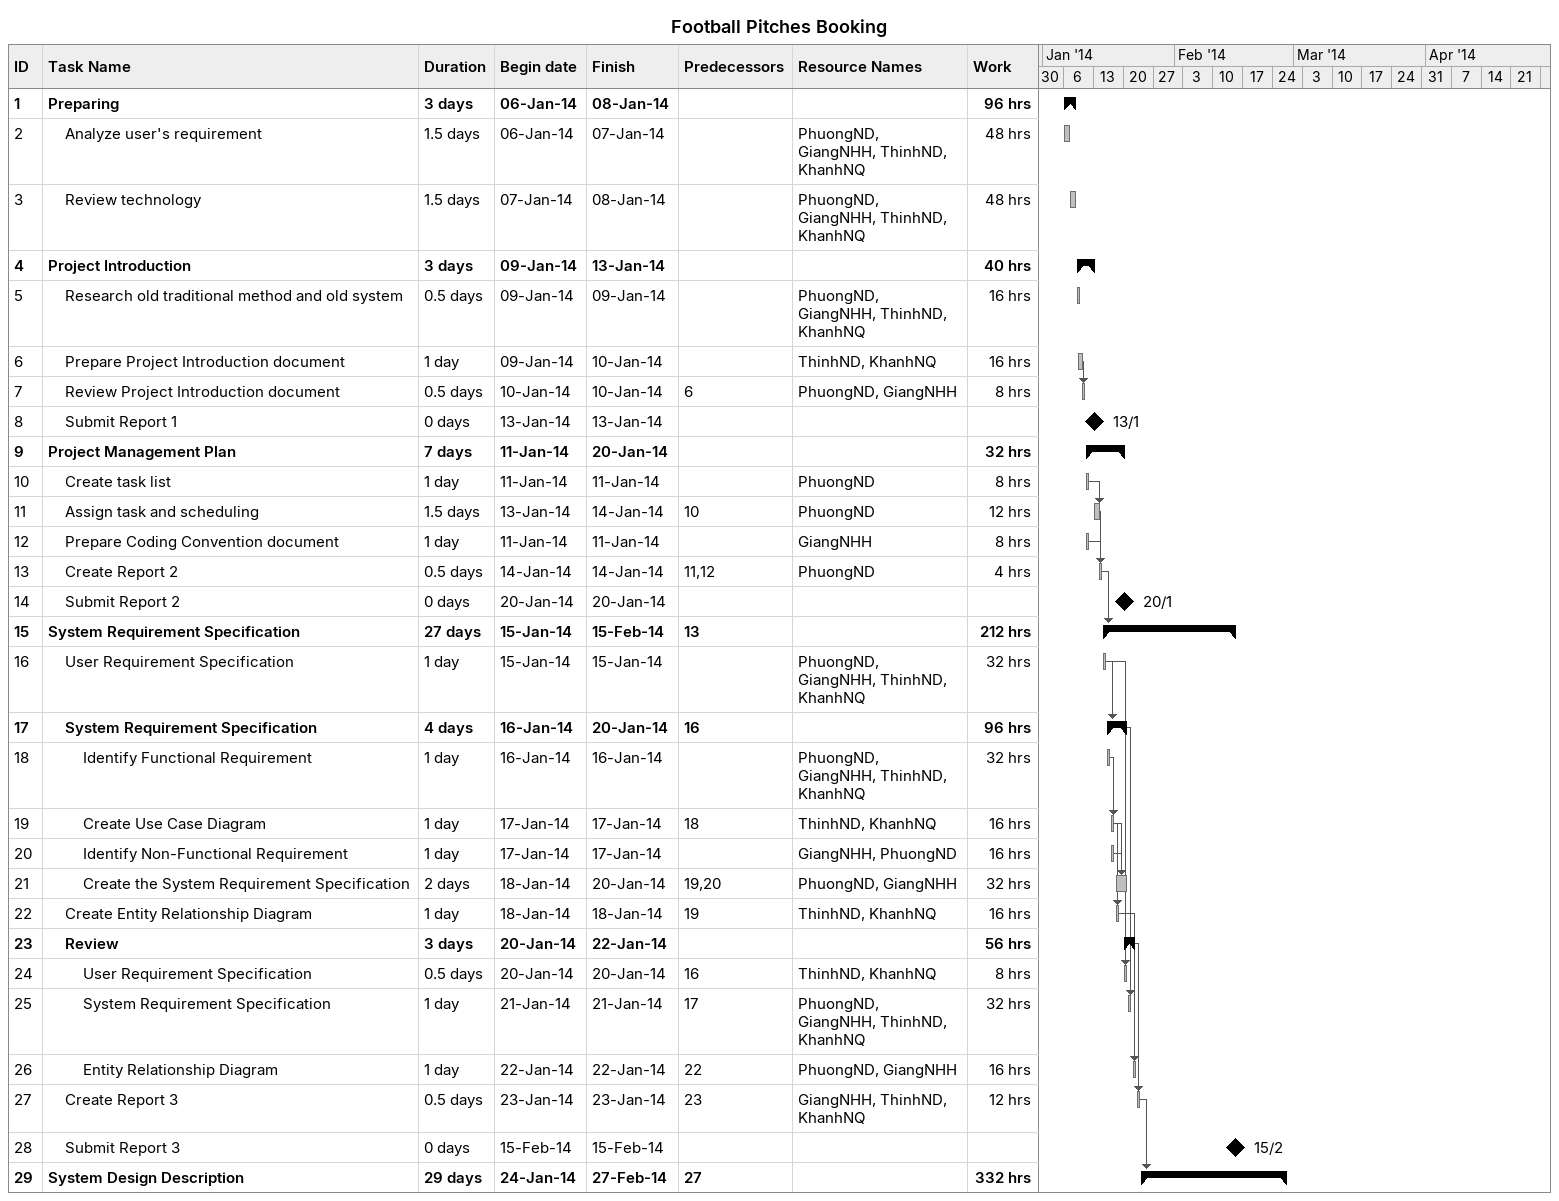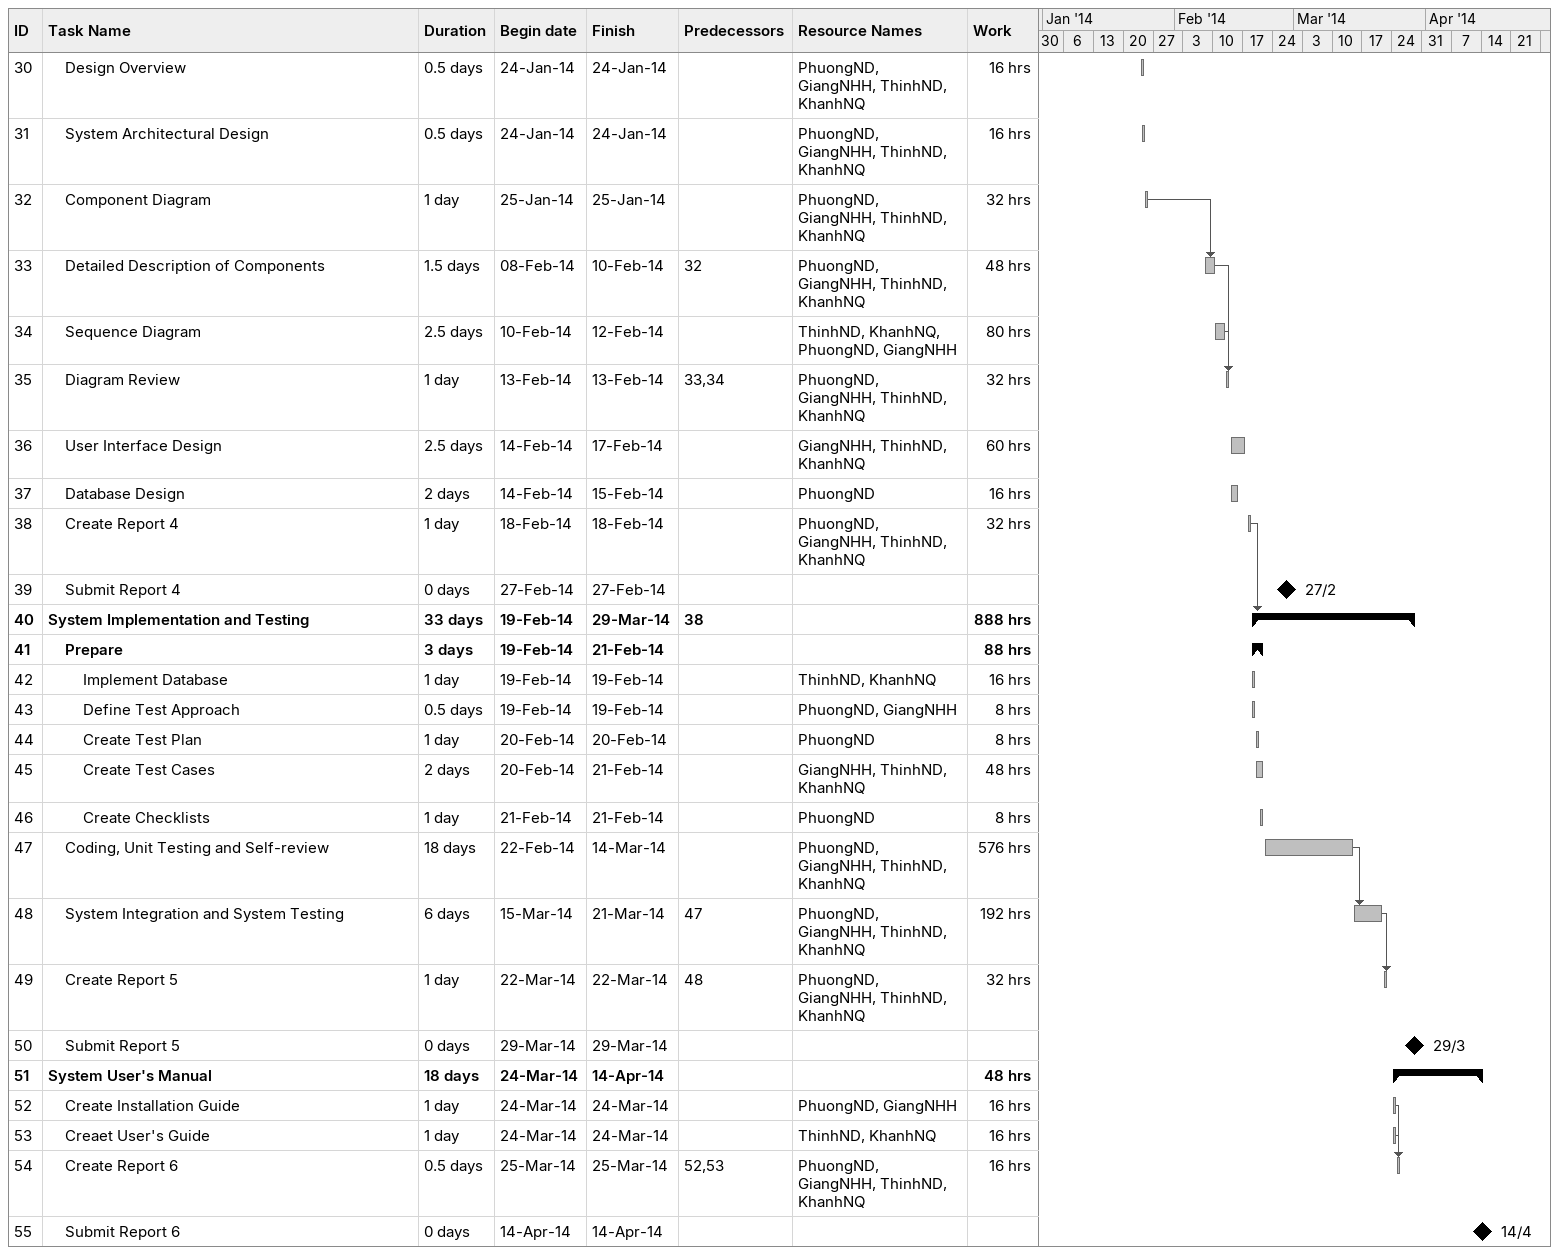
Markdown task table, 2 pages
Football Pitches Booking

| ID | Level | Task | Duration | Start | Finish | Predecessors | Resources | Work (h) |
|---|---|---|---|---|---|---|---|---|
| 1 | 1 | **Preparing** | 3d | 2014-01-06 | 2014-01-08 |  |  | 96 |
| 2 | 2 | Analyze user's requirement | 1.5d | 2014-01-06 | 2014-01-07 |  | PhuongND, GiangNHH, ThinhND, KhanhNQ | 48 |
| 3 | 2 | Review technology | 1.5d | 2014-01-07 | 2014-01-08 |  | PhuongND, GiangNHH, ThinhND, KhanhNQ | 48 |
| 4 | 1 | **Project Introduction** | 3d | 2014-01-09 | 2014-01-13 |  |  | 40 |
| 5 | 2 | Research old traditional method and old system | 0.5d | 2014-01-09 | 2014-01-09 |  | PhuongND, GiangNHH, ThinhND, KhanhNQ | 16 |
| 6 | 2 | Prepare Project Introduction document | 1d | 2014-01-09 | 2014-01-10 |  | ThinhND, KhanhNQ | 16 |
| 7 | 2 | Review Project Introduction document | 0.5d | 2014-01-10 | 2014-01-10 | 6 | PhuongND, GiangNHH | 8 |
| 8 | 2 | Submit Report 1 | 0d | 2014-01-13 | 2014-01-13 |  |  |  |
| 9 | 1 | **Project Management Plan** | 7d | 2014-01-11 | 2014-01-20 |  |  | 32 |
| 10 | 2 | Create task list | 1d | 2014-01-11 | 2014-01-11 |  | PhuongND | 8 |
| 11 | 2 | Assign task and scheduling | 1.5d | 2014-01-13 | 2014-01-14 | 10 | PhuongND | 12 |
| 12 | 2 | Prepare Coding Convention document | 1d | 2014-01-11 | 2014-01-11 |  | GiangNHH | 8 |
| 13 | 2 | Create Report 2 | 0.5d | 2014-01-14 | 2014-01-14 | 11, 12 | PhuongND | 4 |
| 14 | 2 | Submit Report 2 | 0d | 2014-01-20 | 2014-01-20 |  |  |  |
| 15 | 1 | **System Requirement Specification** | 27d | 2014-01-15 | 2014-02-15 | 13 |  | 212 |
| 16 | 2 | User Requirement Specification | 1d | 2014-01-15 | 2014-01-15 |  | PhuongND, GiangNHH, ThinhND, KhanhNQ | 32 |
| 17 | 2 | **System Requirement Specification** | 4d | 2014-01-16 | 2014-01-20 | 16 |  | 96 |
| 18 | 3 | Identify Functional Requirement | 1d | 2014-01-16 | 2014-01-16 |  | PhuongND, GiangNHH, ThinhND, KhanhNQ | 32 |
| 19 | 3 | Create Use Case Diagram | 1d | 2014-01-17 | 2014-01-17 | 18 | ThinhND, KhanhNQ | 16 |
| 20 | 3 | Identify Non-Functional Requirement | 1d | 2014-01-17 | 2014-01-17 |  | GiangNHH, PhuongND | 16 |
| 21 | 3 | Create the System Requirement Specification | 2d | 2014-01-18 | 2014-01-20 | 19, 20 | PhuongND, GiangNHH | 32 |
| 22 | 2 | Create Entity Relationship Diagram | 1d | 2014-01-18 | 2014-01-18 | 19 | ThinhND, KhanhNQ | 16 |
| 23 | 2 | **Review** | 3d | 2014-01-20 | 2014-01-22 |  |  | 56 |
| 24 | 3 | User Requirement Specification | 0.5d | 2014-01-20 | 2014-01-20 | 16 | ThinhND, KhanhNQ | 8 |
| 25 | 3 | System Requirement Specification | 1d | 2014-01-21 | 2014-01-21 | 17 | PhuongND, GiangNHH, ThinhND, KhanhNQ | 32 |
| 26 | 3 | Entity Relationship Diagram | 1d | 2014-01-22 | 2014-01-22 | 22 | PhuongND, GiangNHH | 16 |
| 27 | 2 | Create Report 3 | 0.5d | 2014-01-23 | 2014-01-23 | 23 | GiangNHH, ThinhND, KhanhNQ | 12 |
| 28 | 2 | Submit Report 3 | 0d | 2014-02-15 | 2014-02-15 |  |  |  |
| 29 | 1 | **System Design Description** | 29d | 2014-01-24 | 2014-02-27 | 27 |  | 332 |
| 30 | 2 | Design Overview | 0.5d | 2014-01-24 | 2014-01-24 |  | PhuongND, GiangNHH, ThinhND, KhanhNQ | 16 |
| 31 | 2 | System Architectural Design | 0.5d | 2014-01-24 | 2014-01-24 |  | PhuongND, GiangNHH, ThinhND, KhanhNQ | 16 |
| 32 | 2 | Component Diagram | 1d | 2014-01-25 | 2014-01-25 |  | PhuongND, GiangNHH, ThinhND, KhanhNQ | 32 |
| 33 | 2 | Detailed Description of Components | 1.5d | 2014-02-08 | 2014-02-10 | 32 | PhuongND, GiangNHH, ThinhND, KhanhNQ | 48 |
| 34 | 2 | Sequence Diagram | 2.5d | 2014-02-10 | 2014-02-12 |  | ThinhND, KhanhNQ, PhuongND, GiangNHH | 80 |
| 35 | 2 | Diagram Review | 1d | 2014-02-13 | 2014-02-13 | 33, 34 | PhuongND, GiangNHH, ThinhND, KhanhNQ | 32 |
| 36 | 2 | User Interface Design | 2.5d | 2014-02-14 | 2014-02-17 |  | GiangNHH, ThinhND, KhanhNQ | 60 |
| 37 | 2 | Database Design | 2d | 2014-02-14 | 2014-02-15 |  | PhuongND | 16 |
| 38 | 2 | Create Report 4 | 1d | 2014-02-18 | 2014-02-18 |  | PhuongND, GiangNHH, ThinhND, KhanhNQ | 32 |
| 39 | 2 | Submit Report 4 | 0d | 2014-02-27 | 2014-02-27 |  |  |  |
| 40 | 1 | **System Implementation and Testing** | 33d | 2014-02-19 | 2014-03-29 | 38 |  | 888 |
| 41 | 2 | **Prepare** | 3d | 2014-02-19 | 2014-02-21 |  |  | 88 |
| 42 | 3 | Implement Database | 1d | 2014-02-19 | 2014-02-19 |  | ThinhND, KhanhNQ | 16 |
| 43 | 3 | Define Test Approach | 0.5d | 2014-02-19 | 2014-02-19 |  | PhuongND, GiangNHH | 8 |
| 44 | 3 | Create Test Plan | 1d | 2014-02-20 | 2014-02-20 |  | PhuongND | 8 |
| 45 | 3 | Create Test Cases | 2d | 2014-02-20 | 2014-02-21 |  | GiangNHH, ThinhND, KhanhNQ | 48 |
| 46 | 3 | Create Checklists | 1d | 2014-02-21 | 2014-02-21 |  | PhuongND | 8 |
| 47 | 2 | Coding, Unit Testing and Self-review | 18d | 2014-02-22 | 2014-03-14 |  | PhuongND, GiangNHH, ThinhND, KhanhNQ | 576 |
| 48 | 2 | System Integration and System Testing | 6d | 2014-03-15 | 2014-03-21 | 47 | PhuongND, GiangNHH, ThinhND, KhanhNQ | 192 |
| 49 | 2 | Create Report 5 | 1d | 2014-03-22 | 2014-03-22 | 48 | PhuongND, GiangNHH, ThinhND, KhanhNQ | 32 |
| 50 | 2 | Submit Report 5 | 0d | 2014-03-29 | 2014-03-29 |  |  |  |
| 51 | 1 | **System User's Manual** | 18d | 2014-03-24 | 2014-04-14 |  |  | 48 |
| 52 | 2 | Create Installation Guide | 1d | 2014-03-24 | 2014-03-24 |  | PhuongND, GiangNHH | 16 |
| 53 | 2 | Creaet User's Guide | 1d | 2014-03-24 | 2014-03-24 |  | ThinhND, KhanhNQ | 16 |
| 54 | 2 | Create Report 6 | 0.5d | 2014-03-25 | 2014-03-25 | 52, 53 | PhuongND, GiangNHH, ThinhND, KhanhNQ | 16 |
| 55 | 2 | Submit Report 6 | 0d | 2014-04-14 | 2014-04-14 |  |  |  |
